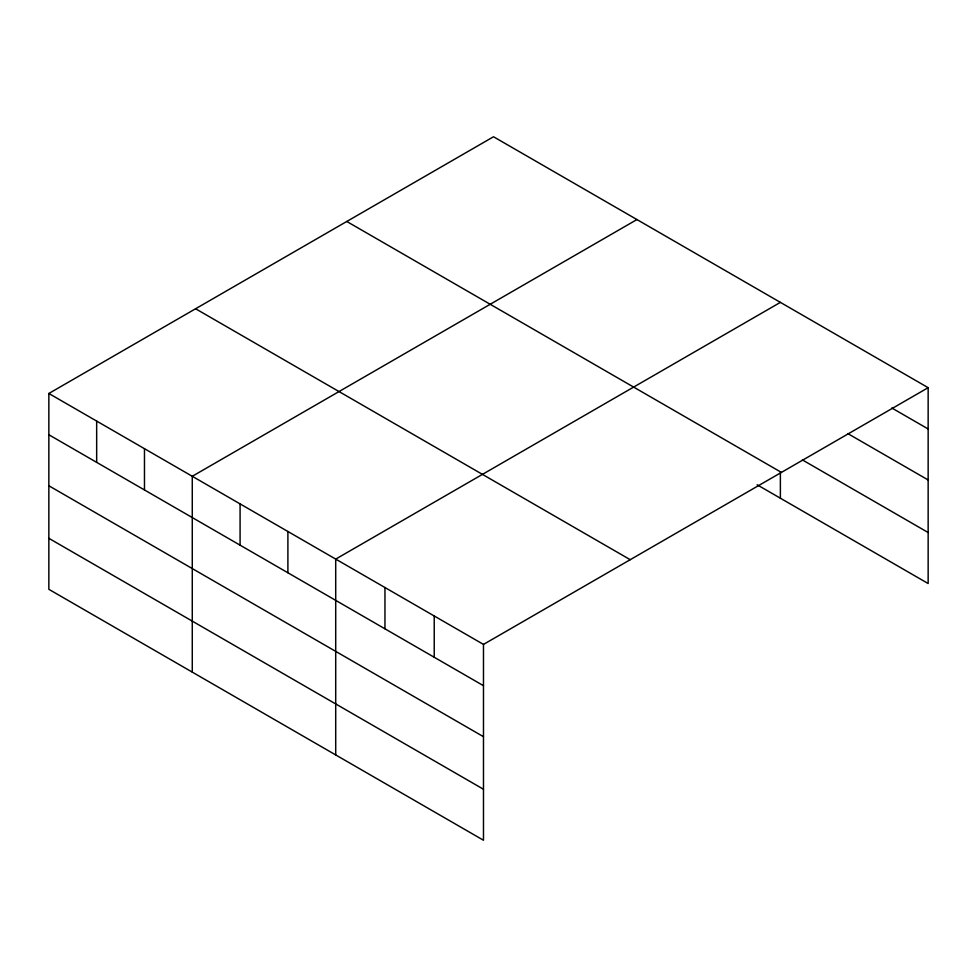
<?xml version="1.0" encoding="UTF-8"?>
<svg xmlns="http://www.w3.org/2000/svg" width="977" height="977" viewBox="0 0 977 977"><rect width="100%" height="100%" fill="white"/><g stroke="black" fill="none" stroke-linecap="round" stroke-linejoin="round"><path stroke-width="1.47" d="M757.114 484.775L928.15 583.525L928.15 387.686L493.519 136.756L48.85 393.475L48.85 589.314L483.481 840.244L483.481 644.417L48.85 393.475M636.943 219.556L192.274 476.287L192.274 672.115M780.379 302.369L335.709 559.1L335.709 754.928M483.481 644.417L928.15 387.686M891.854 408.007L928.15 428.964M847.78 433.568L928.15 479.963M802.41 459.923L928.15 532.514M346.774 221.474L781.405 472.404M195.595 308.756L630.226 559.699M48.85 434.753L483.481 685.695M48.85 485.764L483.481 736.695M48.85 538.315L483.481 789.245M780.379 472.697L780.379 498.197M434.228 615.974L434.228 657.252M384.962 587.531L384.962 628.809M287.897 531.488L287.897 572.766M240.086 503.888L240.086 545.166M144.474 448.687L144.474 489.965M96.662 421.087L96.662 462.365"/></g></svg>
